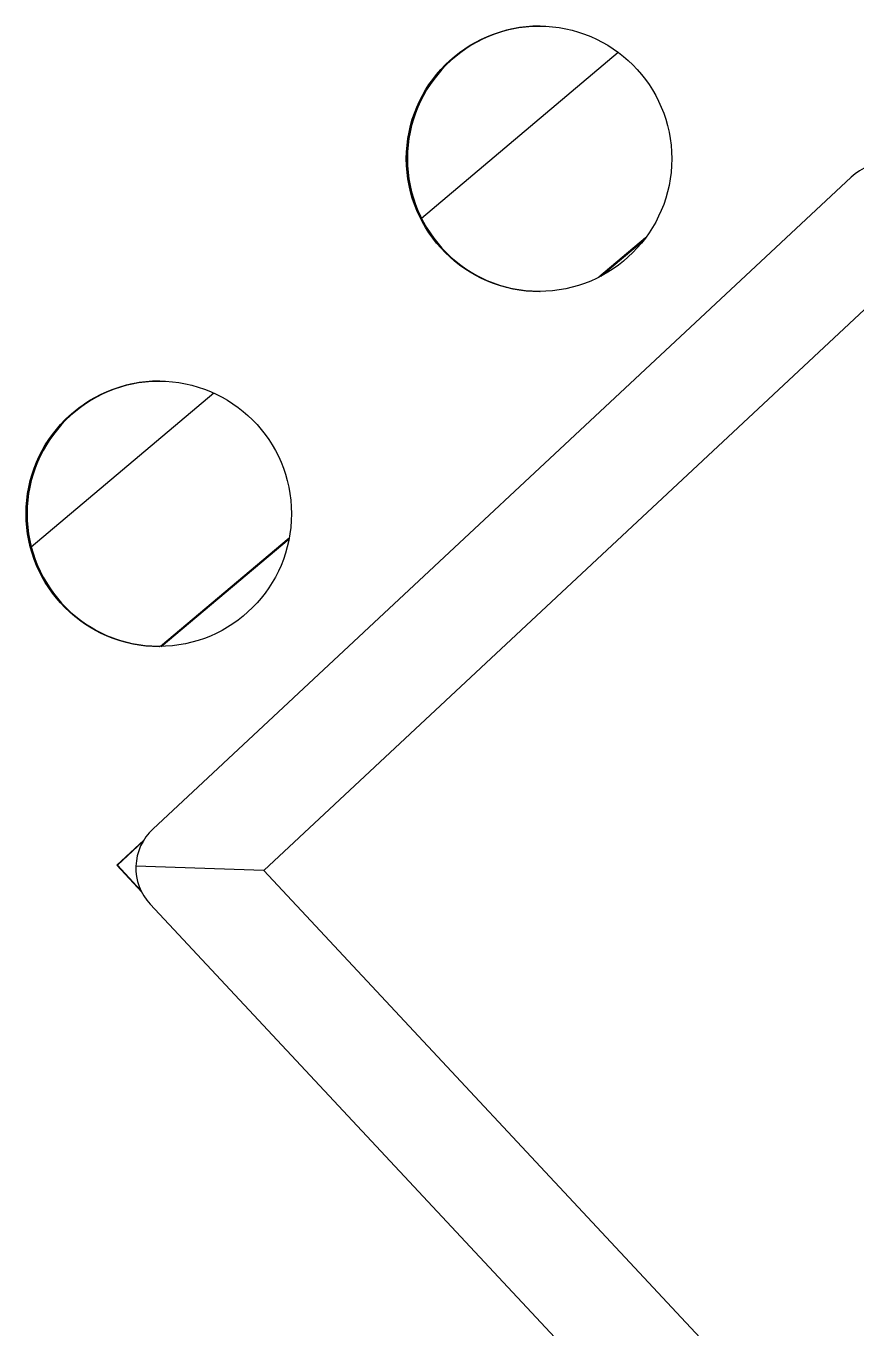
# Model space of a CAD drawing. Header units: millimetres. Extents: x -551930 to 36223, y -1733730 to 8014.
# Drawn here: x -551812.376 to -551810.616, y -1733487.899 to -1733485.138 of the extents above; entities that cross this region are included whole.
import ezdxf

# ---------------------------------------------------------------- set-up
doc = ezdxf.new("R2010")
doc.units = ezdxf.units.MM
doc.layers.get('0').update_dxf_attribs({"lineweight": 35})

msp = doc.modelspace()

# ---------------------------------------------------------------- linework, layer by layer
at = {"color": 8, "linetype": 'Continuous', "lineweight": 25}
for p, q in [((-551811.5386, -1733485.5448), (-551811.1214, -1733485.1934)), ((-551811.0635, -1733485.5866), (-551811.1625, -1733485.67)), ((-551812.3653, -1733486.2413), (-551811.9786, -1733485.9154)), ((-551811.8187, -1733486.2228), (-551812.0915, -1733486.4526))]:
    msp.add_line(p, q, dxfattribs=at)
at = {"color": 7, "linetype": 'Continuous', "lineweight": 25}
for p, q in [((-551810.6279, -1733485.4578), (-551812.108, -1733486.8398)), ((-551811.1581, -1733485.6677), (-551811.0665, -1733485.5906)), ((-551811.8728, -1733486.9274), (-551810.5572, -1733485.699)), ((-551812.0898, -1733486.4526), (-551811.819, -1733486.2245)), ((-551812.127, -1733486.863), (-551812.1844, -1733486.9165)), ((-551812.1288, -1733486.866), (-551812.183, -1733486.9165)), ((-551812.1844, -1733486.9165), (-551812.1314, -1733486.9733)), ((-551812.1844, -1733486.9165), (-551812.183, -1733486.9165)), ((-551812.183, -1733486.9165), (-551812.133, -1733486.9701)), ((-551811.8728, -1733486.9274), (-551812.1438, -1733486.9181)), ((-551809.1088, -1733489.8876), (-551811.8728, -1733486.9274)), ((-551812.1135, -1733486.9988), (-551809.1959, -1733490.1234))]:
    msp.add_line(p, q, dxfattribs=at)
for centre in [(-551811.2894, -1733485.419), (-551812.0952, -1733486.1714)]:
    msp.add_circle(centre, 0.2812, dxfattribs=at)
for centre, radius, start, end in [((-551811.2879, -1733485.419), 0.2813, 90.0001, 269.9999), ((-551811.2879, -1733485.419), 0.2813, 90.0002, 223.037), ((-551811.2871, -1733485.419), 0.2813, 90.0001, 269.9999), ((-551811.2879, -1733485.419), 0.2812, 223.0369, 270), ((-551812.0938, -1733486.1714), 0.2813, 90.0001, 269.9999), ((-551812.0938, -1733486.1714), 0.2813, 90.0002, 223.037), ((-551812.0929, -1733486.1714), 0.2813, 90.0001, 269.9999), ((-551812.0938, -1733486.1714), 0.2812, 223.0369, 270)]:
    msp.add_arc(centre, radius, start, end, dxfattribs=at)
for centre, major_axis, start_param, end_param in [((-551810.5514, -1733485.54), (0.0448, 0.1032), 0.374641, 1.160039), ((-551812.0315, -1733486.922), (0.0448, 0.1032), 1.160039, 1.945437), ((-551812.0315, -1733486.922), (-0.0413, 0.1047), 1.161833, 1.947231)]:
    msp.add_ellipse(centre, major_axis=major_axis, ratio=0.99746, start_param=start_param, end_param=end_param, dxfattribs=at)

doc.saveas('drawing.dxf')
